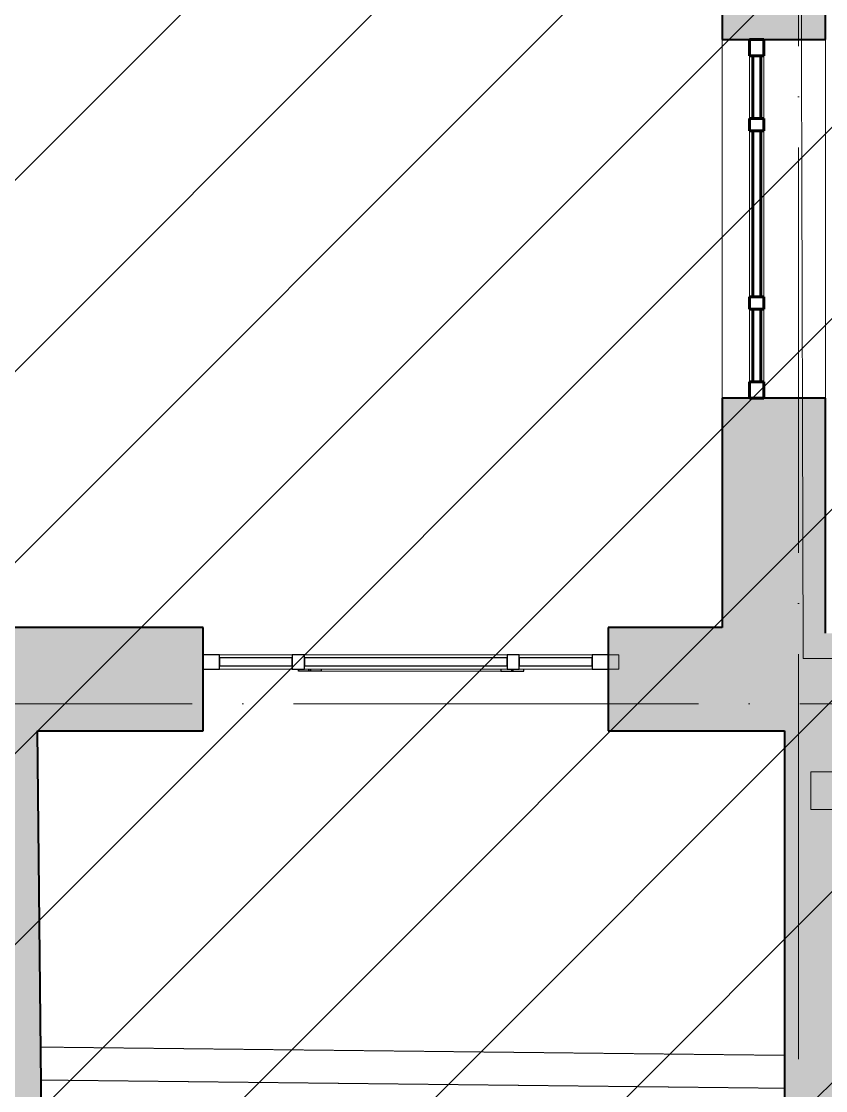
# Model space of a CAD drawing. Header units: millimetres. Extents: x -269164 to 430575, y -569542 to 36130.
# Drawn here: x 220756 to 224726, y -411973 to -406697 of the extents above; entities that cross this region are included whole.
import ezdxf

# ---------------------------------------------------------------- set-up
doc = ezdxf.new("R2010")
doc.units = ezdxf.units.MM
for name, pattern in [('ADSK_Линия сетки', [25, 20, -2.5, 0, -2.5]), ('ADSK_Сверху', [4.5, 3, -1.5]), ('GOST2.303 4', [7, 5, -2, 0])]:
    doc.linetypes.add(name, pattern=pattern)
for name, color, linetype, lineweight in [('_ Окна', 7, 'Continuous', 30), ('Витраж', 7, 'Continuous', 18), ('Каркас', 7, 'Continuous', 18), ('Окна', 7, 'Continuous', 18), ('Оси', 7, 'Continuous', 9), ('Панели витража', 7, 'Continuous', 18), ('Перекрытие', 7, 'Continuous', 18), ('Стены внутренние', 7, 'Continuous', 18), ('Стены наружные', 7, 'Continuous', 18)]:
    doc.layers.add(name, color=color, linetype=linetype, lineweight=lineweight)

# ---------------------------------------------------------------- blocks, each defined once
blk = doc.blocks.new('Прямоугольный импост - 70х20_60мм-V1-03 План 3-го этажа маркировочный')
at = {"layer": 'Витраж', "color": 253, "linetype": 'ADSK_Сверху', "true_color": 0xaaaaaa}
for p, q in [((5965.7, 20783.6), (6435.7, 20783.6)), ((6435.7, 20713.6), (6435.7, 20783.6)), ((5965.7, 20713.6), (6435.7, 20713.6))]:
    blk.add_line(p, q, dxfattribs=at)
blk = doc.blocks.new('Прямоугольный импост - 70х20_60мм-1464263-03 План 3-го этажа маркировочный')
at = {"layer": 'Витраж', "color": 253, "linetype": 'ADSK_Сверху', "true_color": 0xaaaaaa}
for p, q in [((43940.6, 20799.1), (45000.6, 20799.1)), ((43940.6, 20729.1), (45000.6, 20729.1))]:
    blk.add_line(p, q, dxfattribs=at)
blk = doc.blocks.new('Прямоугольный импост - 70х20_60мм-V2-03 План 3-го этажа маркировочный')
at = {"layer": 'Витраж', "color": 253, "linetype": 'ADSK_Сверху', "true_color": 0xaaaaaa}
for p, q in [((4705.7, 20783.6), (4705.7, 20713.6)), ((4705.7, 20783.6), (5175.7, 20783.6)), ((4705.7, 20713.6), (5175.7, 20713.6))]:
    blk.add_line(p, q, dxfattribs=at)
blk = doc.blocks.new('Прямоугольный импост - 70х20_60мм-1426008-03 План 3-го этажа маркировочный')
at = {"layer": 'Витраж', "color": 253, "linetype": 'ADSK_Сверху', "true_color": 0xaaaaaa}
for p, q in [((46238.2, 23835.5), (46168.2, 23835.5)), ((46168.2, 23755.5), (46168.2, 23835.5)), ((46238.2, 23755.5), (46238.2, 23835.5)), ((46168.2, 23415.5), (46168.2, 23445.5)), ((46238.2, 23415.5), (46238.2, 23445.5))]:
    blk.add_line(p, q, dxfattribs=at)
blk = doc.blocks.new('Прямоугольный импост - 70х20_60мм-1424475-03 План 3-го этажа маркировочный')
at = {"layer": 'Витраж', "color": 253, "linetype": 'ADSK_Сверху', "true_color": 0xaaaaaa}
for p, q in [((-80, 35), (0, 35)), ((0, 35), (0, -35)), ((0, -35), (-80, -35))]:
    blk.add_line(p, q, dxfattribs=at)
blk = doc.blocks.new('Прямоугольный импост - 70х20_60мм-1424476-03 План 3-го этажа маркировочный')
at = {"layer": 'Витраж', "color": 253, "linetype": 'ADSK_Сверху', "true_color": 0xaaaaaa}
for p, q in [((0, 35), (-80, 35)), ((0, -35), (0, 35)), ((-80, -35), (0, -35))]:
    blk.add_line(p, q, dxfattribs=at)
blk = doc.blocks.new('Прямоугольный импост - 70х20_60мм-1225111-03 План 3-го этажа маркировочный')
at = {"layer": 'Витраж', "color": 253, "linetype": 'ADSK_Сверху', "true_color": 0xaaaaaa}
for p, q in [((40144.1, 2434.5), (40114.1, 2434.5)), ((40994.1, 2434.5), (40964.1, 2434.5)), ((40144.1, 2364.5), (40114.1, 2364.5)), ((40994.1, 2364.5), (40964.1, 2364.5))]:
    blk.add_line(p, q, dxfattribs=at)
blk = doc.blocks.new('Прямоугольный импост - 70х20_60мм-1225113-03 План 3-го этажа маркировочный')
at = {"layer": 'Витраж', "color": 253, "linetype": 'ADSK_Сверху', "true_color": 0xaaaaaa}
for p, q in [((41024.1, 2434.5), (40994.1, 2434.5)), ((41464.1, 2434.5), (41384.1, 2434.5)), ((41464.1, 2364.5), (41464.1, 2434.5)), ((41024.1, 2364.5), (40994.1, 2364.5)), ((41464.1, 2364.5), (41384.1, 2364.5))]:
    blk.add_line(p, q, dxfattribs=at)
blk = doc.blocks.new('Прямоугольный импост - 70х60мм-1424473-03 План 3-го этажа маркировочный')
at = {"layer": 'Витраж', "color": 253, "linetype": 'ADSK_Сверху', "true_color": 0xaaaaaa}
for p, q in [((-30, 35), (30, 35)), ((30, -35), (-30, -35))]:
    blk.add_line(p, q, dxfattribs=at)
blk = doc.blocks.new('Прямоугольный импост - 70х60мм-1225009-03 План 3-го этажа маркировочный')
at = {"layer": 'Витраж', "color": 253, "linetype": 'ADSK_Сверху', "true_color": 0xaaaaaa}
for p, q in [((41024.1, 2434.5), (41024.1, 2364.5)), ((41384.1, 2434.5), (41024.1, 2434.5)), ((41384.1, 2364.5), (41384.1, 2434.5)), ((41384.1, 2364.5), (41024.1, 2364.5))]:
    blk.add_line(p, q, dxfattribs=at)
blk = doc.blocks.new('Прямоугольный импост - 70х60мм-1426010-03 План 3-го этажа маркировочный')
at = {"layer": 'Витраж', "color": 253, "linetype": 'ADSK_Сверху', "true_color": 0xaaaaaa}
for p, q in [((46238.2, 23755.5), (46168.2, 23755.5)), ((46168.2, 23445.5), (46168.2, 23755.5)), ((46238.2, 23445.5), (46238.2, 23755.5)), ((46168.2, 23445.5), (46238.2, 23445.5))]:
    blk.add_line(p, q, dxfattribs=at)
blk = doc.blocks.new('Прямоугольный импост - 70х60мм-1242018-03 План 3-го этажа маркировочный')
at = {"layer": 'Витраж', "color": 253, "linetype": 'ADSK_Сверху', "true_color": 0xaaaaaa}
for p, q in [((40144.1, 2434.5), (40144.1, 2364.5)), ((40964.1, 2434.5), (40144.1, 2434.5)), ((40964.1, 2364.5), (40964.1, 2434.5)), ((40964.1, 2364.5), (40144.1, 2364.5))]:
    blk.add_line(p, q, dxfattribs=at)
blk = doc.blocks.new('Прямоугольный импост - 70х40_60мм-1229821-03 План 3-го этажа маркировочный')
at = {"layer": 'Витраж', "color": 253, "linetype": 'ADSK_Сверху', "true_color": 0xaaaaaa}
for p, q in [((45522.8, 20799.1), (45470.6, 20799.1)), ((45522.8, 20729.1), (45522.8, 20799.1)), ((45470.6, 20729.1), (45522.8, 20729.1))]:
    blk.add_line(p, q, dxfattribs=at)
blk = doc.blocks.new('Витраж-тент со смещением вовне - 60мм 30 сдвиг-1466994-03 План 3-го этажа маркировочный')
at = {"layer": '_ Окна', "color": 253, "linetype": 'ADSK_Сверху', "true_color": 0xaaaaaa}
for p, q in [((-530, -35), (-530, -45)), ((-530, -45), (-530, -35)), ((-470, -45), (-530, -45)), ((-470, -35), (-470, -45)), ((470, -35), (470, -45)), ((470, -45), (530, -45)), ((530, -45), (530, -35)), ((530, -45), (530, -35))]:
    blk.add_line(p, q, dxfattribs=at)
at = {"layer": 'Окна', "color": 253, "linetype": 'ADSK_Сверху', "true_color": 0xaaaaaa}
blk.add_line((-470, -45), (470, -45), dxfattribs=at)
blk = doc.blocks.new('Витраж-тент со смещением вовне - 60мм 30 сдвиг верхнее без сетки-1467094-03 План 3-го этажа маркировочный')
at = {"layer": '_ Окна', "color": 253, "linetype": 'ADSK_Сверху', "true_color": 0xaaaaaa}
for p, q in [((-530, -35), (-530, -45)), ((-530, -45), (-530, -35)), ((-470, -45), (-530, -45)), ((-470, -35), (-470, -45)), ((470, -35), (470, -45)), ((470, -45), (530, -45)), ((530, -45), (530, -35)), ((530, -45), (530, -35))]:
    blk.add_line(p, q, dxfattribs=at)
at = {"layer": 'Окна', "color": 253, "linetype": 'ADSK_Сверху', "true_color": 0xaaaaaa}
blk.add_line((-470, -45), (470, -45), dxfattribs=at)
blk = doc.blocks.new('Системная панель - _AR_Стекло_40мм_привязка по центру-V69-03 План 3-го этажа маркировочный')
at = {"layer": 'Панели витража', "lineweight": 30}
for p, q in [((180, 20), (-180, 20)), ((-180, 20), (-180, -20)), ((180, -20), (180, 20)), ((-180, -20), (180, -20))]:
    blk.add_line(p, q, dxfattribs=at)
blk = doc.blocks.new('Прямоугольный импост - 70х20_60мм-V70-03 План 3-го этажа маркировочный')
at = {"layer": 'Витраж', "lineweight": 30}
for p, q in [((-80, 35), (0, 35)), ((-80, -35), (-80, 35)), ((0, 35), (0, -35)), ((0, -35), (-80, -35))]:
    blk.add_line(p, q, dxfattribs=at)
blk = doc.blocks.new('Прямоугольный импост - 70х20_60мм-V71-03 План 3-го этажа маркировочный')
at = {"layer": 'Витраж', "lineweight": 30}
for p, q in [((0, 35), (-80, 35)), ((-80, 35), (-80, -35)), ((0, -35), (0, 35)), ((-80, -35), (0, -35))]:
    blk.add_line(p, q, dxfattribs=at)
blk = doc.blocks.new('Витраж-тент со смещением вовне - 60мм 30 сдвиг верхнее без сетки-V72-03 План 3-го этажа маркировочный')
at = {"layer": '_ Окна'}
for p, q in [((-530, -35), (-530, -45)), ((-530, -45), (-530, -35)), ((-470, -45), (-530, -45)), ((-470, -35), (-470, -45)), ((470, -35), (470, -45)), ((470, -45), (530, -45)), ((530, -45), (530, -35)), ((530, -45), (530, -35))]:
    blk.add_line(p, q, dxfattribs=at)
at = {"layer": 'Окна'}
blk.add_line((-470, -45), (470, -45), dxfattribs=at)
blk = doc.blocks.new('Системная панель - _AR_Стекло_40мм_привязка по центру-1464300-03 План 3-го этажа маркировочный')
at = {"layer": 'Панели витража', "lineweight": 30}
for p, q in [((500, 20), (-500, 20)), ((-500, 20), (-500, -20)), ((500, -20), (500, 20)), ((-500, -20), (500, -20))]:
    blk.add_line(p, q, dxfattribs=at)
blk = doc.blocks.new('Прямоугольный импост - 70х60мм-V73-03 План 3-го этажа маркировочный')
at = {"layer": 'Витраж', "lineweight": 30}
for p, q in [((-30, 35), (30, 35)), ((-30, -35), (-30, 35)), ((30, 35), (30, -35)), ((30, -35), (-30, -35))]:
    blk.add_line(p, q, dxfattribs=at)
blk = doc.blocks.new('Прямоугольный импост - 70х60мм-V53-03 План 3-го этажа маркировочный')
at = {"layer": 'Витраж'}
for p, q in [((5995.7, 20783.6), (6355.7, 20783.6)), ((6355.7, 20713.6), (5995.7, 20713.6))]:
    blk.add_line(p, q, dxfattribs=at)
blk = doc.blocks.new('Прямоугольный импост - 70х60мм-1464265-03 План 3-го этажа маркировочный')
at = {"layer": 'Витраж'}
for p, q in [((43970.6, 20799.1), (44970.6, 20799.1)), ((44970.6, 20729.1), (43970.6, 20729.1))]:
    blk.add_line(p, q, dxfattribs=at)
blk = doc.blocks.new('Системная панель - _AR_Стекло_40мм_привязка по центру-V83-03 План 3-го этажа маркировочный')
at = {"layer": 'Панели витража', "color": 1, "lineweight": 60, "true_color": 0xff0000}
for p, q in [((180, 20), (-180, 20)), ((-180, 20), (-180, -20)), ((180, -20), (180, 20)), ((-180, -20), (180, -20))]:
    blk.add_line(p, q, dxfattribs=at)
blk = doc.blocks.new('Прямоугольный импост - 70х40_60мм-V41-03 План 3-го этажа маркировочный')
at = {"layer": 'Витраж'}
for p, q in [((3738.5, 27378.6), (3738.5, 27738.6)), ((3808.5, 27378.6), (3808.5, 27738.6))]:
    blk.add_line(p, q, dxfattribs=at)
blk = doc.blocks.new('Прямоугольный импост - 70х20_60мм-V84-03 План 3-го этажа маркировочный')
at = {"layer": 'Витраж', "color": 1, "lineweight": 60, "true_color": 0xff0000}
for p, q in [((-80, 35), (0, 35)), ((-80, -35), (-80, 35)), ((0, 35), (0, -35)), ((0, -35), (-80, -35))]:
    blk.add_line(p, q, dxfattribs=at)
blk = doc.blocks.new('Прямоугольный импост - 70х20_60мм-V85-03 План 3-го этажа маркировочный')
at = {"layer": 'Витраж', "color": 1, "lineweight": 60, "true_color": 0xff0000}
for p, q in [((0, 35), (-80, 35)), ((-80, 35), (-80, -35)), ((0, -35), (0, 35)), ((-80, -35), (0, -35))]:
    blk.add_line(p, q, dxfattribs=at)
blk = doc.blocks.new('Системная панель - _AR_Стекло_40мм_привязка по центру-1426011-03 План 3-го этажа маркировочный')
at = {"layer": 'Панели витража', "color": 1, "lineweight": 60, "true_color": 0xff0000}
for p, q in [((155, 20), (-155, 20)), ((-155, 20), (-155, -20)), ((155, -20), (155, 20)), ((-155, -20), (155, -20))]:
    blk.add_line(p, q, dxfattribs=at)
blk = doc.blocks.new('Прямоугольный импост - 70х40_60мм-1426009-03 План 3-го этажа маркировочный')
at = {"layer": 'Витраж'}
for p, q in [((46168.2, 23755.5), (46168.2, 23445.5)), ((46238.2, 23755.5), (46238.2, 23445.5))]:
    blk.add_line(p, q, dxfattribs=at)
blk = doc.blocks.new('Системная панель - _AR_Стекло_40мм_привязка по центру-V86-03 План 3-го этажа маркировочный')
at = {"layer": 'Панели витража', "color": 1, "lineweight": 60, "true_color": 0xff0000}
for p, q in [((410, 20), (-410, 20)), ((-410, 20), (-410, -20)), ((410, -20), (410, 20)), ((-410, -20), (410, -20))]:
    blk.add_line(p, q, dxfattribs=at)
blk = doc.blocks.new('Прямоугольный импост - 70х40_60мм-1229822-03 План 3-го этажа маркировочный')
at = {"layer": 'Витраж'}
for p, q in [((40144.1, 2434.5), (40964.1, 2434.5)), ((40144.1, 2364.5), (40964.1, 2364.5))]:
    blk.add_line(p, q, dxfattribs=at)
blk = doc.blocks.new('Прямоугольный импост - 70х60мм-V87-03 План 3-го этажа маркировочный')
at = {"layer": 'Витраж', "color": 1, "lineweight": 60, "true_color": 0xff0000}
for p, q in [((-30, 35), (30, 35)), ((-30, -35), (-30, 35)), ((30, 35), (30, -35)), ((30, -35), (-30, -35))]:
    blk.add_line(p, q, dxfattribs=at)

msp = doc.modelspace()

# ---------------------------------------------------------------- hatches: boundary and pattern name
at = {"lineweight": 13, "true_color": 0x636466}
h = msp.add_hatch(dxfattribs=at)
h.set_pattern_fill('ANSI31', color=251, scale=210)
h.set_pattern_definition([(45, (-1914008.9, -109463.3), (-471.46345, 471.46345), [])])
h.paths.add_polyline_path([(234958.19, -379662.32), (191467.82, -379662.32), (191467.82, -437206.01), (234958.19, -437206.01)])
at = {"layer": 'Стены внутренние', "true_color": 0xc0c0c0}
for points in [[(220534.87, -417723.38), (220914.86, -417719.74), (220836.59, -410197.86), (220456.57, -410197.86), (220524.88, -416762.74)], [(224522.76, -417672.1), (224902.76, -417666.94), (224902.76, -410197.86), (224522.76, -410197.86), (224522.76, -417671.34)]]:
    msp.add_hatch(color=9, dxfattribs=at).paths.add_polyline_path(points)
at = {"layer": 'Стены наружные', "true_color": 0xc0c0c0}
h = msp.add_hatch(color=9, dxfattribs=at)
h.paths.add_polyline_path([(224216.12, -409687.86), (224726.12, -409687.86), (224726.12, -408556.4), (224216.12, -408556.4)])
h.paths.add_polyline_path([(224726.12, -406786.4), (224726.12, -404561.41), (224216.12, -404561.41), (224216.12, -406786.4), (224618.79, -406786.4)])
h.paths.add_polyline_path([(224605.48, -402791.41), (224726.12, -402791.41), (224726.12, -400506.34), (224216.12, -400506.34), (224216.12, -402791.41), (224572.17, -402791.41)])
h.paths.add_polyline_path([(224726.12, -398736.34), (224726.12, -396490.3), (224216.12, -396490.3), (224216.12, -398736.34), (224605.48, -398736.34)])
h.paths.add_polyline_path([(224572.17, -394720.3), (224726.12, -394720.3), (224726.12, -387372.71), (224216.12, -387372.71), (224216.12, -394720.3)])
h = msp.add_hatch(color=9, dxfattribs=at)
h.paths.add_polyline_path([(220526.72, -410197.86), (221653.48, -410197.86), (221653.48, -409687.86), (219773.69, -409687.86), (219773.69, -410197.86), (220456.57, -410197.86)])
h.paths.add_polyline_path([(216924.81, -410197.86), (218043.69, -410197.86), (218043.69, -409687.86), (216924.81, -409687.86), (216924.81, -410108.3)])
h.paths.add_polyline_path([(224726.12, -410197.86), (224726.12, -409687.86), (223653.48, -409687.86), (223653.48, -410197.86), (224626.77, -410197.86)])
h = msp.add_hatch(color=9, dxfattribs=at)
h.paths.add_polyline_path([(227416.99, -410238.51), (227419.35, -409728.51), (227229.35, -409727.64), (227226.99, -410237.63)])
h.paths.add_polyline_path([(225227, -410228.4), (225229.04, -409718.4), (224726.12, -409716.08), (224726.12, -410197.86), (224902.76, -410197.86), (224902.76, -410226.9)])

# ---------------------------------------------------------------- linework, layer by layer
at = {"layer": 'Каркас', "color": 253, "linetype": 'ADSK_Сверху', "true_color": 0xb2b2b2}
for p, q in [((220852.83, -411758.63), (220854.52, -411921.25)), ((224522.76, -411799.39), (220852.83, -411758.63)), ((224522.76, -411962), (224522.76, -411799.39)), ((220854.52, -411921.25), (224522.76, -411962))]:
    msp.add_line(p, q, dxfattribs=at)
at = {"layer": 'Каркас', "color": 253, "linetype": 'ADSK_Сверху', "true_color": 0xaaaaaa}
for p, q in [((220854.52, -411921.25), (220852.83, -411758.63)), ((224522.76, -411799.39), (220852.83, -411758.63)), ((224522.76, -411799.39), (224522.76, -411962)), ((224522.76, -411962), (220854.52, -411921.25))]:
    msp.add_line(p, q, dxfattribs=at)
at = {"layer": 'Каркас', "color": 30, "linetype": 'GOST2.303 4', "ltscale": 75, "true_color": 0xf26722}
msp.add_lwpolyline([(224653.87, -410399.94), (227563.63, -410401.17), (227563.63, -410586.7), (224653.87, -410585.47)], close=True, dxfattribs=at)
at = {"layer": 'Оси', "linetype": 'ADSK_Линия сетки', "ltscale": 100}
for p, q in [((224592.82, -439320.18), (224592.82, -386087.13)), ((167096.68, -410065.13), (235324.62, -410065.13))]:
    msp.add_line(p, q, dxfattribs=at)
at = {"layer": 'Перекрытие', "color": 9, "linetype": 'ADSK_Сверху', "true_color": 0xaad4d4}
for p, q in [((224615.35, -409840.56), (224569.52, -393592.56)), ((225350.35, -409842.41), (224615.35, -409840.56))]:
    msp.add_line(p, q, dxfattribs=at)
at = {"layer": 'Стены внутренние', "lineweight": 40}
for p, q in [((220914.87, -417721.08), (220836.59, -410197.86)), ((224522.76, -410197.86), (224522.76, -417672.1))]:
    msp.add_line(p, q, dxfattribs=at)
at = {"layer": 'Стены наружные', "lineweight": 40}
for p, q in [((224216.12, -404561.41), (224216.12, -406786.4)), ((224726.12, -406786.4), (224726.12, -404561.41)), ((224216.12, -406786.4), (224726.12, -406786.4)), ((224216.12, -408556.4), (224216.12, -409687.86)), ((224726.12, -408556.4), (224216.12, -408556.4)), ((224726.12, -409716.08), (224726.12, -408556.4)), ((221653.48, -409687.86), (219773.69, -409687.86)), ((221653.48, -410197.86), (221653.48, -409687.86)), ((224216.12, -409687.86), (223653.48, -409687.86)), ((223653.48, -409687.86), (223653.48, -410197.86)), ((220836.59, -410197.86), (221653.48, -410197.86)), ((223653.48, -410197.86), (224522.76, -410197.86))]:
    msp.add_line(p, q, dxfattribs=at)
at = {"layer": 'Стены наружные'}
for p, q in [((224216.12, -408556.4), (224216.12, -406786.4)), ((224726.12, -406786.4), (224726.12, -408556.4))]:
    msp.add_line(p, q, dxfattribs=at)

# ---------------------------------------------------------------- block references
at = {"layer": '_ Окна'}
msp.add_blockref('Витраж-тент со смещением вовне - 60мм 30 сдвиг верхнее без сетки-V72-03 План 3-го этажа маркировочный', (222653.48, -409857.86), dxfattribs=at)
at = {"layer": '_ Окна', "color": 253, "linetype": 'ADSK_Сверху', "true_color": 0xaaaaaa}
for name in ['Витраж-тент со смещением вовне - 60мм 30 сдвиг-1466994-03 План 3-го этажа маркировочный', 'Витраж-тент со смещением вовне - 60мм 30 сдвиг верхнее без сетки-1467094-03 План 3-го этажа маркировочный']:
    msp.add_blockref(name, (222705.72, -409857.86), dxfattribs=at)
at = {"layer": 'Витраж', "color": 253, "linetype": 'ADSK_Сверху', "true_color": 0xaaaaaa}
for name, p in [('Прямоугольный импост - 70х20_60мм-1426008-03 План 3-го этажа маркировочный', (178182.91, -430621.92)), ('Прямоугольный импост - 70х60мм-1426010-03 План 3-го этажа маркировочный', (178182.91, -430621.92)), ('Прямоугольный импост - 70х20_60мм-V2-03 План 3-го этажа маркировочный', (216947.74, -430606.49)), ('Прямоугольный импост - 70х20_60мм-1464263-03 План 3-го этажа маркировочный', (178182.91, -430621.92)), ('Прямоугольный импост - 70х20_60мм-V1-03 План 3-го этажа маркировочный', (217217.74, -430606.49)), ('Прямоугольный импост - 70х40_60мм-1229821-03 План 3-го этажа маркировочный', (178182.91, -430621.92))]:
    msp.add_blockref(name, p, dxfattribs=at)
at = {"layer": 'Витраж', "color": 253, "linetype": 'ADSK_Сверху', "true_color": 0xaaaaaa, "extrusion": (0, 0, -1), "rotation": 90.00000000000007}
for name, p in [('Прямоугольный импост - 70х20_60мм-1424475-03 План 3-го этажа маркировочный', (-224386.12, -406786.4)), ('Прямоугольный импост - 70х60мм-1424473-03 План 3-го этажа маркировочный', (-224386.12, -407206.4)), ('Прямоугольный импост - 70х60мм-1424473-03 План 3-го этажа маркировочный', (-224386.12, -408086.4))]:
    msp.add_blockref(name, p, dxfattribs=at)
at = {"layer": 'Витраж', "extrusion": (0, 0, -1)}
for name, p, rotation in [('Прямоугольный импост - 70х20_60мм-V84-03 План 3-го этажа маркировочный', (-224386.12, -406786.4), 90.00000000000007), ('Прямоугольный импост - 70х60мм-V87-03 План 3-го этажа маркировочный', (-224386.12, -407206.4), 90.00000000000007), ('Прямоугольный импост - 70х60мм-V87-03 План 3-го этажа маркировочный', (-224386.12, -408086.4), 90.00000000000007), ('Прямоугольный импост - 70х60мм-V73-03 План 3-го этажа маркировочный', (-222123.48, -409857.86), 180), ('Прямоугольный импост - 70х60мм-V73-03 План 3-го этажа маркировочный', (-223183.48, -409857.86), 180), ('Прямоугольный импост - 70х20_60мм-V70-03 План 3-го этажа маркировочный', (-223653.48, -409857.86), 180)]:
    msp.add_blockref(name, p, dxfattribs=dict(at, rotation=rotation))
at = {"layer": 'Витраж'}
for name, p in [('Прямоугольный импост - 70х40_60мм-1426009-03 План 3-го этажа маркировочный', (178182.91, -430621.92)), ('Прямоугольный импост - 70х60мм-V53-03 План 3-го этажа маркировочный', (215737.74, -430606.49)), ('Прямоугольный импост - 70х60мм-1464265-03 План 3-го этажа маркировочный', (178182.91, -430621.92)), ('Прямоугольный импост - 70х60мм-V53-03 План 3-го этажа маркировочный', (217217.74, -430606.49))]:
    msp.add_blockref(name, p, dxfattribs=at)
at = {"layer": 'Витраж', "color": 253, "linetype": 'ADSK_Сверху', "true_color": 0xaaaaaa}
for name, p, rotation in [('Прямоугольный импост - 70х20_60мм-1225111-03 План 3-го этажа маркировочный', (221986.61, -367092.3), 270), ('Прямоугольный импост - 70х60мм-1242018-03 План 3-го этажа маркировочный', (221986.61, -367092.3), 270), ('Прямоугольный импост - 70х20_60мм-1225113-03 План 3-го этажа маркировочный', (221986.61, -367092.3), 270), ('Прямоугольный импост - 70х60мм-1225009-03 План 3-го этажа маркировочный', (221986.61, -367092.3), 270), ('Прямоугольный импост - 70х20_60мм-1424476-03 План 3-го этажа маркировочный', (224386.12, -408556.4), 269.9999999999999)]:
    msp.add_blockref(name, p, dxfattribs=dict(at, rotation=rotation))
at = {"layer": 'Витраж'}
for name, p, rotation in [('Прямоугольный импост - 70х40_60мм-1229822-03 План 3-го этажа маркировочный', (221986.61, -367092.3), 270), ('Прямоугольный импост - 70х40_60мм-V41-03 План 3-го этажа маркировочный', (228159.62, -380737.78), 180), ('Прямоугольный импост - 70х20_60мм-V85-03 План 3-го этажа маркировочный', (224386.12, -408556.4), 269.9999999999999), ('Прямоугольный импост - 70х20_60мм-V71-03 План 3-го этажа маркировочный', (221653.48, -409857.86), 180)]:
    msp.add_blockref(name, p, dxfattribs=dict(at, rotation=rotation))
at = {"layer": 'Панели витража', "rotation": 89.99999999999993}
for name, p in [('Системная панель - _AR_Стекло_40мм_привязка по центру-1426011-03 План 3-го этажа маркировочный', (224386.12, -407021.4)), ('Системная панель - _AR_Стекло_40мм_привязка по центру-V86-03 План 3-го этажа маркировочный', (224386.12, -407646.4)), ('Системная панель - _AR_Стекло_40мм_привязка по центру-V83-03 План 3-го этажа маркировочный', (224386.12, -408296.4))]:
    msp.add_blockref(name, p, dxfattribs=at)
at = {"layer": 'Панели витража'}
for name, p in [('Системная панель - _AR_Стекло_40мм_привязка по центру-V69-03 План 3-го этажа маркировочный', (221913.48, -409857.86)), ('Системная панель - _AR_Стекло_40мм_привязка по центру-1464300-03 План 3-го этажа маркировочный', (222653.48, -409857.86)), ('Системная панель - _AR_Стекло_40мм_привязка по центру-V69-03 План 3-го этажа маркировочный', (223393.48, -409857.86))]:
    msp.add_blockref(name, p, dxfattribs=at)

doc.saveas('drawing.dxf')
